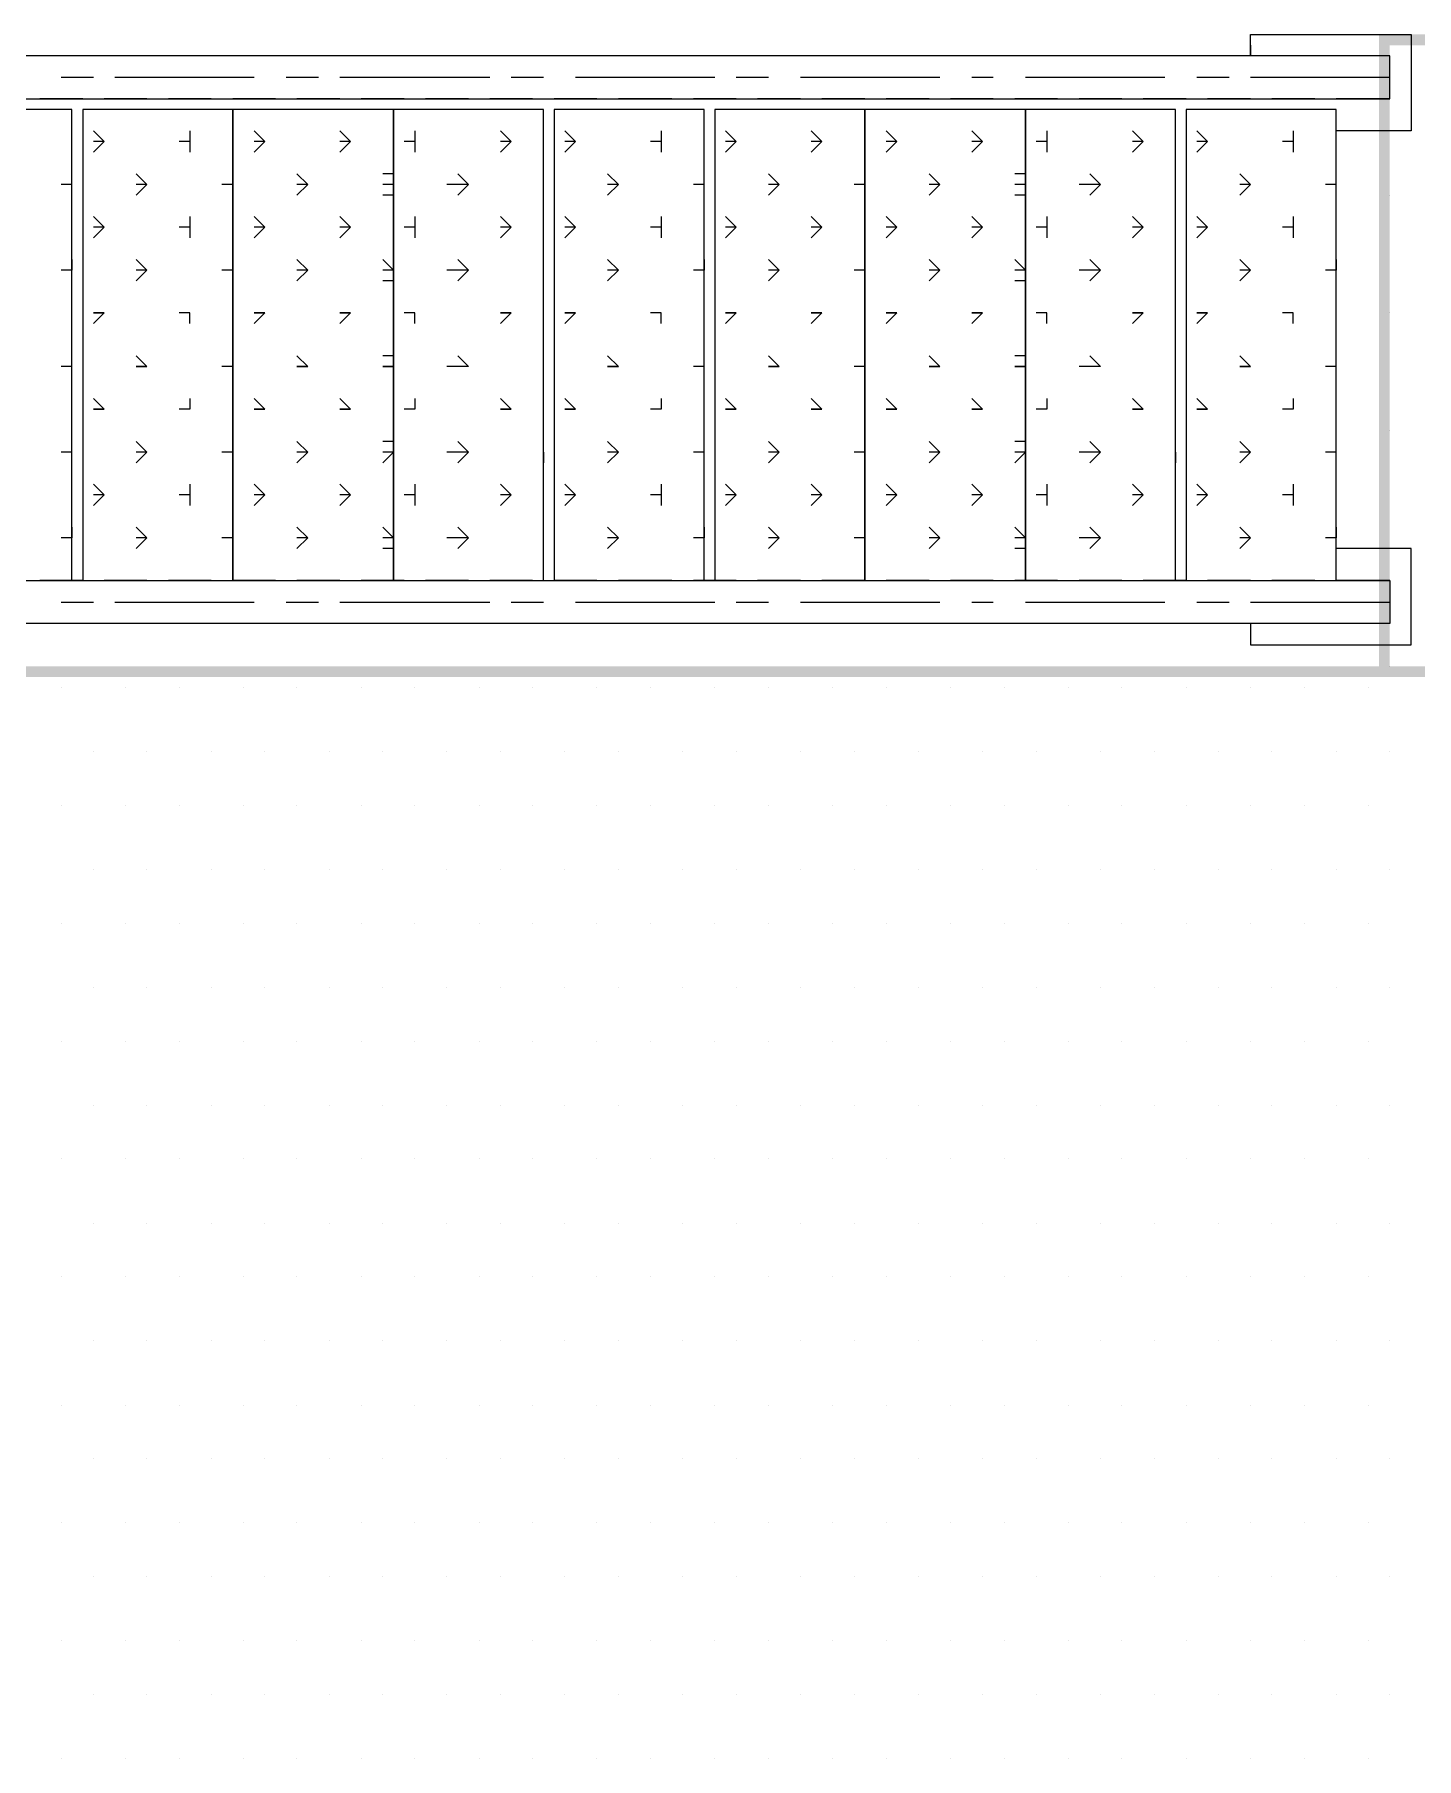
# Model space of a CAD drawing. Header units: metres. Extents: x -941 to 1333, y -28 to 1490.
# Drawn here: x 993.573 to 995.761, y 358.484 to 361.214 of the extents above; entities that cross this region are included whole.
import ezdxf

# ---------------------------------------------------------------- set-up
doc = ezdxf.new("R2010")
doc.units = ezdxf.units.M

msp = doc.modelspace()

# ---------------------------------------------------------------- linework, layer by layer
at = {"lineweight": 0}
for points in [[(993.36142, 361.1974), (993.36142, 361.11261), (995.71864, 361.11261), (995.71864, 361.18044), (993.36142, 361.18044)], [(995.49818, 361.1974), (995.49818, 361.18044), (995.49818, 361.21436), (995.75256, 361.21436), (995.75256, 361.06173), (995.63385, 361.06173)], [(993.6158, 361.14652), (993.66667, 361.14652)], [(993.70059, 361.14652), (993.92105, 361.14652)], [(993.97193, 361.14652), (994.0228, 361.14652)], [(994.05672, 361.14652), (994.29414, 361.14652)], [(994.32805, 361.14652), (994.37893, 361.14652)], [(994.4298, 361.14652), (994.65026, 361.14652)], [(994.68418, 361.14652), (994.73505, 361.14652)], [(994.78593, 361.14652), (995.00639, 361.14652)], [(995.05726, 361.14652), (995.09118, 361.14652)], [(995.14206, 361.14652), (995.36251, 361.14652)], [(995.41339, 361.14652), (995.46427, 361.14652)], [(995.49818, 361.14652), (995.71864, 361.14652)], [(995.71864, 361.14652), (995.71864, 361.14652)], [(993.64972, 361.11261), (993.58188, 361.11261)], [(993.75147, 361.11261), (993.68363, 361.11261)], [(993.85322, 361.11261), (993.78538, 361.11261)], [(993.95497, 361.11261), (993.88713, 361.11261)], [(994.05672, 361.11261), (993.98888, 361.11261)], [(994.15847, 361.11261), (994.09063, 361.11261)], [(994.26022, 361.11261), (994.19239, 361.11261)], [(994.36197, 361.11261), (994.29414, 361.11261)], [(994.46372, 361.11261), (994.39589, 361.11261)], [(994.58243, 361.11261), (994.49764, 361.11261)], [(994.68418, 361.11261), (994.61635, 361.11261)], [(994.78593, 361.11261), (994.7181, 361.11261)], [(994.88768, 361.11261), (994.81985, 361.11261)], [(994.98943, 361.11261), (994.9216, 361.11261)], [(995.09118, 361.11261), (995.02335, 361.11261)], [(995.19293, 361.11261), (995.1251, 361.11261)], [(995.29468, 361.11261), (995.22685, 361.11261)], [(995.39643, 361.11261), (995.3286, 361.11261)], [(995.49818, 361.11261), (995.43035, 361.11261)], [(995.59993, 361.11261), (995.5321, 361.11261)], [(995.71864, 361.11261), (995.63385, 361.11261)], [(993.66667, 361.06173), (993.68363, 361.04477), (993.66667, 361.04477)], [(993.8193, 361.06173), (993.8193, 361.04477), (993.80234, 361.04477)], [(993.92105, 361.06173), (993.93801, 361.04477), (993.92105, 361.04477)], [(994.05672, 361.06173), (994.07368, 361.04477), (994.05672, 361.04477)], [(994.17543, 361.06173), (994.17543, 361.04477), (994.15847, 361.04477)], [(994.31109, 361.06173), (994.32805, 361.04477), (994.31109, 361.04477)], [(994.41284, 361.06173), (994.4298, 361.04477), (994.41284, 361.04477)], [(994.56547, 361.06173), (994.56547, 361.04477), (994.54851, 361.04477)], [(994.66722, 361.06173), (994.68418, 361.04477), (994.66722, 361.04477)], [(994.80289, 361.06173), (994.81985, 361.04477), (994.80289, 361.04477)], [(994.9216, 361.06173), (994.93855, 361.04477), (994.9216, 361.04477)], [(995.05726, 361.06173), (995.07422, 361.04477), (995.05726, 361.04477)], [(995.17597, 361.06173), (995.17597, 361.04477), (995.15901, 361.04477)], [(995.31164, 361.06173), (995.3286, 361.04477), (995.31164, 361.04477)], [(995.41339, 361.06173), (995.43035, 361.04477), (995.41339, 361.04477)], [(995.56602, 361.06173), (995.56602, 361.04477), (995.54906, 361.04477)], [(993.68363, 361.04477), (993.66667, 361.02781)], [(993.8193, 361.04477), (993.8193, 361.02781)], [(993.93801, 361.04477), (993.92105, 361.02781)], [(994.07368, 361.04477), (994.05672, 361.02781)], [(994.17543, 361.04477), (994.17543, 361.02781)], [(994.32805, 361.04477), (994.31109, 361.02781)], [(994.4298, 361.04477), (994.41284, 361.02781)], [(994.56547, 361.04477), (994.56547, 361.02781)], [(994.68418, 361.04477), (994.66722, 361.02781)], [(994.81985, 361.04477), (994.80289, 361.02781)], [(994.93855, 361.04477), (994.9216, 361.02781)], [(995.07422, 361.04477), (995.05726, 361.02781)], [(995.17597, 361.04477), (995.17597, 361.02781)], [(995.3286, 361.04477), (995.31164, 361.02781)], [(995.43035, 361.04477), (995.41339, 361.02781)], [(995.56602, 361.04477), (995.56602, 361.02781)], [(993.63276, 360.97694), (993.6158, 360.97694)], [(993.63276, 360.9939), (993.63276, 360.9939)], [(993.73451, 360.9939), (993.75147, 360.97694), (993.73451, 360.97694)], [(993.75147, 360.97694), (993.73451, 360.95998)], [(993.88713, 360.97694), (993.87018, 360.97694)], [(993.88713, 360.9939), (993.88713, 360.9939)], [(993.98888, 360.9939), (994.00584, 360.97694), (993.98888, 360.97694)], [(994.00584, 360.97694), (993.98888, 360.95998)], [(994.14151, 360.9939), (994.12455, 360.9939)], [(994.14151, 360.97694), (994.12455, 360.97694)], [(994.24326, 360.9939), (994.26022, 360.97694), (994.2263, 360.97694)], [(994.26022, 360.97694), (994.24326, 360.95998)], [(994.37893, 360.9939), (994.37893, 360.9939)], [(994.37893, 360.97694), (994.37893, 360.97694)], [(994.48068, 360.9939), (994.49764, 360.97694), (994.48068, 360.97694)], [(994.49764, 360.97694), (994.48068, 360.95998)], [(994.6333, 360.97694), (994.61635, 360.97694)], [(994.6333, 360.9939), (994.6333, 360.9939)], [(994.73505, 360.9939), (994.75201, 360.97694), (994.73505, 360.97694)], [(994.75201, 360.97694), (994.73505, 360.95998)], [(994.88768, 360.97694), (994.87072, 360.97694)], [(994.88768, 360.9939), (994.88768, 360.9939)], [(994.98943, 360.9939), (995.00639, 360.97694), (994.98943, 360.97694)], [(995.00639, 360.97694), (994.98943, 360.95998)], [(995.14206, 360.9939), (995.1251, 360.9939)], [(995.14206, 360.97694), (995.1251, 360.97694)], [(995.24381, 360.9939), (995.26076, 360.97694), (995.22685, 360.97694)], [(995.26076, 360.97694), (995.24381, 360.95998)], [(995.37947, 360.9939), (995.37947, 360.9939)], [(995.37947, 360.97694), (995.37947, 360.97694)], [(995.48122, 360.9939), (995.49818, 360.97694), (995.48122, 360.97694)], [(995.49818, 360.97694), (995.48122, 360.95998)], [(995.63385, 360.97694), (995.61689, 360.97694)], [(995.63385, 360.9939), (995.63385, 360.9939)], [(993.63276, 360.95998), (993.63276, 360.95998)], [(993.88713, 360.95998), (993.88713, 360.95998)], [(994.14151, 360.95998), (994.12455, 360.95998)], [(994.37893, 360.95998), (994.37893, 360.95998)], [(994.6333, 360.95998), (994.6333, 360.95998)], [(994.88768, 360.95998), (994.88768, 360.95998)], [(995.14206, 360.95998), (995.1251, 360.95998)], [(995.37947, 360.95998), (995.37947, 360.95998)], [(995.63385, 360.95998), (995.63385, 360.95998)], [(995.71864, 360.95998), (995.71864, 360.95998)], [(993.66667, 360.92606), (993.68363, 360.90911), (993.66667, 360.90911)], [(993.8193, 360.92606), (993.8193, 360.90911), (993.80234, 360.90911)], [(993.92105, 360.92606), (993.93801, 360.90911), (993.92105, 360.90911)], [(994.05672, 360.92606), (994.07368, 360.90911), (994.05672, 360.90911)], [(994.17543, 360.92606), (994.17543, 360.90911), (994.15847, 360.90911)], [(994.31109, 360.92606), (994.32805, 360.90911), (994.31109, 360.90911)], [(994.41284, 360.92606), (994.4298, 360.90911), (994.41284, 360.90911)], [(994.56547, 360.92606), (994.56547, 360.90911), (994.54851, 360.90911)], [(994.66722, 360.92606), (994.68418, 360.90911), (994.66722, 360.90911)], [(994.80289, 360.92606), (994.81985, 360.90911), (994.80289, 360.90911)], [(994.9216, 360.92606), (994.93855, 360.90911), (994.9216, 360.90911)], [(995.05726, 360.92606), (995.07422, 360.90911), (995.05726, 360.90911)], [(995.17597, 360.92606), (995.17597, 360.90911), (995.15901, 360.90911)], [(995.31164, 360.92606), (995.3286, 360.90911), (995.31164, 360.90911)], [(995.41339, 360.92606), (995.43035, 360.90911), (995.41339, 360.90911)], [(995.56602, 360.92606), (995.56602, 360.90911), (995.54906, 360.90911)], [(993.68363, 360.90911), (993.66667, 360.89215)], [(993.8193, 360.90911), (993.8193, 360.89215)], [(993.93801, 360.90911), (993.92105, 360.89215)], [(994.07368, 360.90911), (994.05672, 360.89215)], [(994.17543, 360.90911), (994.17543, 360.89215)], [(994.32805, 360.90911), (994.31109, 360.89215)], [(994.4298, 360.90911), (994.41284, 360.89215)], [(994.56547, 360.90911), (994.56547, 360.89215)], [(994.68418, 360.90911), (994.66722, 360.89215)], [(994.81985, 360.90911), (994.80289, 360.89215)], [(994.93855, 360.90911), (994.9216, 360.89215)], [(995.07422, 360.90911), (995.05726, 360.89215)], [(995.17597, 360.90911), (995.17597, 360.89215)], [(995.3286, 360.90911), (995.31164, 360.89215)], [(995.43035, 360.90911), (995.41339, 360.89215)], [(995.56602, 360.90911), (995.56602, 360.89215)], [(993.63276, 360.85823), (993.63276, 360.84127), (993.6158, 360.84127)], [(993.73451, 360.85823), (993.75147, 360.84127), (993.73451, 360.84127)], [(993.75147, 360.84127), (993.73451, 360.82431)], [(993.88713, 360.85823), (993.88713, 360.84127), (993.87018, 360.84127)], [(993.98888, 360.85823), (994.00584, 360.84127), (993.98888, 360.84127)], [(994.00584, 360.84127), (993.98888, 360.82431)], [(994.12455, 360.85823), (994.14151, 360.84127), (994.12455, 360.84127)], [(994.24326, 360.85823), (994.26022, 360.84127), (994.2263, 360.84127)], [(994.26022, 360.84127), (994.24326, 360.82431)], [(994.37893, 360.84127), (994.37893, 360.85823)], [(994.37893, 360.84127), (994.37893, 360.84127)], [(994.48068, 360.85823), (994.49764, 360.84127), (994.48068, 360.84127)], [(994.49764, 360.84127), (994.48068, 360.82431)], [(994.6333, 360.85823), (994.6333, 360.84127), (994.61635, 360.84127)], [(994.73505, 360.85823), (994.75201, 360.84127), (994.73505, 360.84127)], [(994.75201, 360.84127), (994.73505, 360.82431)], [(994.88768, 360.85823), (994.88768, 360.84127), (994.87072, 360.84127)], [(994.98943, 360.85823), (995.00639, 360.84127), (994.98943, 360.84127)], [(995.00639, 360.84127), (994.98943, 360.82431)], [(995.1251, 360.85823), (995.14206, 360.84127), (995.1251, 360.84127)], [(995.24381, 360.85823), (995.26076, 360.84127), (995.22685, 360.84127)], [(995.26076, 360.84127), (995.24381, 360.82431)], [(995.37947, 360.84127), (995.37947, 360.85823)], [(995.37947, 360.84127), (995.37947, 360.84127)], [(995.48122, 360.85823), (995.49818, 360.84127), (995.48122, 360.84127)], [(995.49818, 360.84127), (995.48122, 360.82431)], [(995.63385, 360.85823), (995.63385, 360.84127), (995.61689, 360.84127)], [(993.63276, 360.82431), (993.63276, 360.82431)], [(993.88713, 360.82431), (993.88713, 360.82431)], [(994.14151, 360.82431), (994.12455, 360.82431)], [(994.37893, 360.82431), (994.37893, 360.82431)], [(994.6333, 360.82431), (994.6333, 360.82431)], [(994.88768, 360.82431), (994.88768, 360.82431)], [(995.14206, 360.82431), (995.1251, 360.82431)], [(995.37947, 360.82431), (995.37947, 360.82431)], [(995.63385, 360.82431), (995.63385, 360.82431)], [(993.66667, 360.77344), (993.68363, 360.77344), (993.66667, 360.77344)], [(993.68363, 360.77344), (993.66667, 360.75648)], [(993.8193, 360.75648), (993.8193, 360.77344), (993.80234, 360.77344)], [(993.92105, 360.77344), (993.93801, 360.77344), (993.92105, 360.77344)], [(993.93801, 360.77344), (993.92105, 360.75648)], [(994.05672, 360.77344), (994.07368, 360.77344), (994.05672, 360.77344)], [(994.07368, 360.77344), (994.05672, 360.75648)], [(994.17543, 360.75648), (994.17543, 360.77344), (994.15847, 360.77344)], [(994.31109, 360.77344), (994.32805, 360.77344), (994.31109, 360.77344)], [(994.32805, 360.77344), (994.31109, 360.75648)], [(994.41284, 360.77344), (994.4298, 360.77344), (994.41284, 360.77344)], [(994.4298, 360.77344), (994.41284, 360.75648)], [(994.56547, 360.75648), (994.56547, 360.77344), (994.54851, 360.77344)], [(994.66722, 360.77344), (994.68418, 360.77344), (994.66722, 360.77344)], [(994.68418, 360.77344), (994.66722, 360.75648)], [(994.80289, 360.77344), (994.81985, 360.77344), (994.80289, 360.77344)], [(994.81985, 360.77344), (994.80289, 360.75648)], [(994.9216, 360.77344), (994.93855, 360.77344), (994.9216, 360.77344)], [(994.93855, 360.77344), (994.9216, 360.75648)], [(995.05726, 360.77344), (995.07422, 360.77344), (995.05726, 360.77344)], [(995.07422, 360.77344), (995.05726, 360.75648)], [(995.17597, 360.75648), (995.17597, 360.77344), (995.15901, 360.77344)], [(995.31164, 360.77344), (995.3286, 360.77344), (995.31164, 360.77344)], [(995.3286, 360.77344), (995.31164, 360.75648)], [(995.41339, 360.77344), (995.43035, 360.77344), (995.41339, 360.77344)], [(995.43035, 360.77344), (995.41339, 360.75648)], [(995.56602, 360.75648), (995.56602, 360.77344), (995.54906, 360.77344)], [(995.71864, 360.77344), (995.71864, 360.77344)], [(993.63276, 360.70561), (993.63276, 360.70561)], [(993.73451, 360.70561), (993.75147, 360.68865), (993.73451, 360.68865), (993.75147, 360.68865)], [(993.88713, 360.70561), (993.88713, 360.70561)], [(993.98888, 360.70561), (994.00584, 360.68865), (993.98888, 360.68865), (994.00584, 360.68865)], [(994.14151, 360.70561), (994.12455, 360.70561)], [(994.24326, 360.70561), (994.26022, 360.68865), (994.2263, 360.68865)], [(994.37893, 360.70561), (994.37893, 360.70561)], [(994.48068, 360.70561), (994.49764, 360.68865), (994.48068, 360.68865), (994.49764, 360.68865)], [(994.6333, 360.70561), (994.6333, 360.70561)], [(994.73505, 360.70561), (994.75201, 360.68865), (994.73505, 360.68865), (994.75201, 360.68865)], [(994.88768, 360.70561), (994.88768, 360.70561)], [(994.98943, 360.70561), (995.00639, 360.68865), (994.98943, 360.68865), (995.00639, 360.68865)], [(995.14206, 360.70561), (995.1251, 360.70561)], [(995.24381, 360.70561), (995.26076, 360.68865), (995.22685, 360.68865)], [(995.37947, 360.70561), (995.37947, 360.70561)], [(995.48122, 360.70561), (995.49818, 360.68865), (995.48122, 360.68865), (995.49818, 360.68865)], [(995.63385, 360.70561), (995.63385, 360.70561)], [(993.63276, 360.68865), (993.6158, 360.68865)], [(993.63276, 360.68865), (993.63276, 360.68865)], [(993.88713, 360.68865), (993.87018, 360.68865)], [(993.88713, 360.68865), (993.88713, 360.68865)], [(994.26022, 360.68865), (994.24326, 360.68865)], [(994.37893, 360.68865), (994.37893, 360.68865)], [(994.37893, 360.68865), (994.37893, 360.68865)], [(994.6333, 360.68865), (994.61635, 360.68865)], [(994.6333, 360.68865), (994.6333, 360.68865)], [(994.88768, 360.68865), (994.87072, 360.68865)], [(994.88768, 360.68865), (994.88768, 360.68865)], [(995.26076, 360.68865), (995.24381, 360.68865)], [(995.37947, 360.68865), (995.37947, 360.68865)], [(995.37947, 360.68865), (995.37947, 360.68865)], [(995.63385, 360.68865), (995.61689, 360.68865)], [(995.63385, 360.68865), (995.63385, 360.68865)], [(993.66667, 360.63777), (993.68363, 360.62081), (993.66667, 360.62081), (993.68363, 360.62081)], [(993.8193, 360.63777), (993.8193, 360.62081), (993.80234, 360.62081)], [(993.8193, 360.62081), (993.8193, 360.62081)], [(993.92105, 360.63777), (993.93801, 360.62081), (993.92105, 360.62081), (993.93801, 360.62081)], [(994.05672, 360.63777), (994.07368, 360.62081), (994.05672, 360.62081), (994.07368, 360.62081)], [(994.17543, 360.63777), (994.17543, 360.62081), (994.15847, 360.62081)], [(994.17543, 360.62081), (994.17543, 360.62081)], [(994.31109, 360.63777), (994.32805, 360.62081), (994.31109, 360.62081), (994.32805, 360.62081)], [(994.41284, 360.63777), (994.4298, 360.62081), (994.41284, 360.62081), (994.4298, 360.62081)], [(994.56547, 360.63777), (994.56547, 360.62081), (994.54851, 360.62081)], [(994.56547, 360.62081), (994.56547, 360.62081)], [(994.66722, 360.63777), (994.68418, 360.62081), (994.66722, 360.62081), (994.68418, 360.62081)], [(994.80289, 360.63777), (994.81985, 360.62081), (994.80289, 360.62081), (994.81985, 360.62081)], [(994.9216, 360.63777), (994.93855, 360.62081), (994.9216, 360.62081), (994.93855, 360.62081)], [(995.05726, 360.63777), (995.07422, 360.62081), (995.05726, 360.62081), (995.07422, 360.62081)], [(995.17597, 360.63777), (995.17597, 360.62081), (995.15901, 360.62081)], [(995.17597, 360.62081), (995.17597, 360.62081)], [(995.31164, 360.63777), (995.3286, 360.62081), (995.31164, 360.62081), (995.3286, 360.62081)], [(995.41339, 360.63777), (995.43035, 360.62081), (995.41339, 360.62081), (995.43035, 360.62081)], [(995.56602, 360.63777), (995.56602, 360.62081), (995.54906, 360.62081)], [(995.56602, 360.62081), (995.56602, 360.62081)], [(993.63276, 360.56994), (993.63276, 360.56994)], [(993.73451, 360.56994), (993.75147, 360.55298), (993.73451, 360.55298)], [(993.88713, 360.56994), (993.88713, 360.56994)], [(993.98888, 360.56994), (994.00584, 360.55298), (993.98888, 360.55298)], [(994.14151, 360.56994), (994.12455, 360.56994)], [(994.24326, 360.56994), (994.26022, 360.55298), (994.2263, 360.55298)], [(994.37893, 360.56994), (994.37893, 360.56994)], [(994.48068, 360.56994), (994.49764, 360.55298), (994.48068, 360.55298)], [(994.6333, 360.56994), (994.6333, 360.56994)], [(994.73505, 360.56994), (994.75201, 360.55298), (994.73505, 360.55298)], [(994.88768, 360.56994), (994.88768, 360.56994)], [(994.98943, 360.56994), (995.00639, 360.55298), (994.98943, 360.55298)], [(995.14206, 360.56994), (995.1251, 360.56994)], [(995.24381, 360.56994), (995.26076, 360.55298), (995.22685, 360.55298)], [(995.37947, 360.56994), (995.37947, 360.56994)], [(995.48122, 360.56994), (995.49818, 360.55298), (995.48122, 360.55298)], [(995.63385, 360.56994), (995.63385, 360.56994)], [(995.71864, 360.5869), (995.71864, 360.5869)], [(993.63276, 360.53602), (993.63276, 360.55298), (993.6158, 360.55298)], [(993.75147, 360.55298), (993.73451, 360.53602)], [(993.88713, 360.53602), (993.88713, 360.55298), (993.87018, 360.55298)], [(994.00584, 360.55298), (993.98888, 360.53602)], [(994.12455, 360.53602), (994.14151, 360.55298), (994.12455, 360.55298)], [(994.26022, 360.55298), (994.24326, 360.53602)], [(994.37893, 360.55298), (994.37893, 360.55298)], [(994.37893, 360.55298), (994.37893, 360.53602)], [(994.49764, 360.55298), (994.48068, 360.53602)], [(994.6333, 360.53602), (994.6333, 360.55298), (994.61635, 360.55298)], [(994.75201, 360.55298), (994.73505, 360.53602)], [(994.88768, 360.53602), (994.88768, 360.55298), (994.87072, 360.55298)], [(995.00639, 360.55298), (994.98943, 360.53602)], [(995.1251, 360.53602), (995.14206, 360.55298), (995.1251, 360.55298)], [(995.26076, 360.55298), (995.24381, 360.53602)], [(995.37947, 360.55298), (995.37947, 360.55298)], [(995.37947, 360.55298), (995.37947, 360.53602)], [(995.49818, 360.55298), (995.48122, 360.53602)], [(995.63385, 360.53602), (995.63385, 360.55298), (995.61689, 360.55298)], [(993.66667, 360.5021), (993.68363, 360.48515), (993.66667, 360.48515)], [(993.68363, 360.48515), (993.66667, 360.46819)], [(993.8193, 360.5021), (993.8193, 360.48515), (993.80234, 360.48515)], [(993.8193, 360.48515), (993.8193, 360.46819)], [(993.92105, 360.5021), (993.93801, 360.48515), (993.92105, 360.48515)], [(993.93801, 360.48515), (993.92105, 360.46819)], [(994.05672, 360.5021), (994.07368, 360.48515), (994.05672, 360.48515)], [(994.07368, 360.48515), (994.05672, 360.46819)], [(994.17543, 360.5021), (994.17543, 360.48515), (994.15847, 360.48515)], [(994.17543, 360.48515), (994.17543, 360.46819)], [(994.31109, 360.5021), (994.32805, 360.48515), (994.31109, 360.48515)], [(994.32805, 360.48515), (994.31109, 360.46819)], [(994.41284, 360.5021), (994.4298, 360.48515), (994.41284, 360.48515)], [(994.4298, 360.48515), (994.41284, 360.46819)], [(994.56547, 360.5021), (994.56547, 360.48515), (994.54851, 360.48515)], [(994.56547, 360.48515), (994.56547, 360.46819)], [(994.66722, 360.5021), (994.68418, 360.48515), (994.66722, 360.48515)], [(994.68418, 360.48515), (994.66722, 360.46819)], [(994.80289, 360.5021), (994.81985, 360.48515), (994.80289, 360.48515)], [(994.81985, 360.48515), (994.80289, 360.46819)], [(994.9216, 360.5021), (994.93855, 360.48515), (994.9216, 360.48515)], [(994.93855, 360.48515), (994.9216, 360.46819)], [(995.05726, 360.5021), (995.07422, 360.48515), (995.05726, 360.48515)], [(995.07422, 360.48515), (995.05726, 360.46819)], [(995.17597, 360.5021), (995.17597, 360.48515), (995.15901, 360.48515)], [(995.17597, 360.48515), (995.17597, 360.46819)], [(995.31164, 360.5021), (995.3286, 360.48515), (995.31164, 360.48515)], [(995.3286, 360.48515), (995.31164, 360.46819)], [(995.41339, 360.5021), (995.43035, 360.48515), (995.41339, 360.48515)], [(995.43035, 360.48515), (995.41339, 360.46819)], [(995.56602, 360.5021), (995.56602, 360.48515), (995.54906, 360.48515)], [(995.56602, 360.48515), (995.56602, 360.46819)], [(993.63276, 360.43427), (993.63276, 360.41731), (993.6158, 360.41731)], [(993.73451, 360.43427), (993.75147, 360.41731), (993.73451, 360.41731)], [(993.88713, 360.43427), (993.88713, 360.41731), (993.87018, 360.41731)], [(993.98888, 360.43427), (994.00584, 360.41731), (993.98888, 360.41731)], [(994.12455, 360.43427), (994.14151, 360.41731), (994.12455, 360.41731)], [(994.24326, 360.43427), (994.26022, 360.41731), (994.2263, 360.41731)], [(994.37893, 360.41731), (994.37893, 360.43427)], [(994.48068, 360.43427), (994.49764, 360.41731), (994.48068, 360.41731)], [(994.6333, 360.43427), (994.6333, 360.41731), (994.61635, 360.41731)], [(994.73505, 360.43427), (994.75201, 360.41731), (994.73505, 360.41731)], [(994.88768, 360.43427), (994.88768, 360.41731), (994.87072, 360.41731)], [(994.98943, 360.43427), (995.00639, 360.41731), (994.98943, 360.41731)], [(995.1251, 360.43427), (995.14206, 360.41731), (995.1251, 360.41731)], [(995.24381, 360.43427), (995.26076, 360.41731), (995.22685, 360.41731)], [(995.37947, 360.41731), (995.37947, 360.43427)], [(995.48122, 360.43427), (995.49818, 360.41731), (995.48122, 360.41731)], [(995.63385, 360.43427), (995.63385, 360.41731), (995.61689, 360.41731)], [(993.63276, 360.40035), (993.63276, 360.40035)], [(993.75147, 360.41731), (993.73451, 360.40035)], [(993.88713, 360.40035), (993.88713, 360.40035)], [(994.00584, 360.41731), (993.98888, 360.40035)], [(994.14151, 360.40035), (994.12455, 360.40035)], [(994.26022, 360.41731), (994.24326, 360.40035)], [(994.37893, 360.41731), (994.37893, 360.41731)], [(994.37893, 360.40035), (994.37893, 360.40035)], [(994.49764, 360.41731), (994.48068, 360.40035)], [(994.6333, 360.40035), (994.6333, 360.40035)], [(994.75201, 360.41731), (994.73505, 360.40035)], [(994.88768, 360.40035), (994.88768, 360.40035)], [(995.00639, 360.41731), (994.98943, 360.40035)], [(995.14206, 360.40035), (995.1251, 360.40035)], [(995.26076, 360.41731), (995.24381, 360.40035)], [(995.37947, 360.41731), (995.37947, 360.41731)], [(995.37947, 360.40035), (995.37947, 360.40035)], [(995.49818, 360.41731), (995.48122, 360.40035)], [(995.49818, 360.28165), (995.49818, 360.24773), (995.75256, 360.24773), (995.75256, 360.40035), (995.63385, 360.40035)], [(995.63385, 360.40035), (995.63385, 360.40035)], [(995.71864, 360.40035), (995.71864, 360.40035)], [(993.36142, 360.26469), (993.36142, 360.34948), (995.71864, 360.34948), (995.71864, 360.28165), (993.36142, 360.28165)], [(993.64972, 360.34948), (993.58188, 360.34948)], [(993.66667, 360.34948), (993.66667, 360.34948)], [(993.75147, 360.34948), (993.68363, 360.34948)], [(993.85322, 360.34948), (993.78538, 360.34948)], [(993.8193, 360.34948), (993.8193, 360.34948)], [(993.95497, 360.34948), (993.88713, 360.34948)], [(993.92105, 360.34948), (993.92105, 360.34948)], [(994.05672, 360.34948), (993.98888, 360.34948)], [(994.05672, 360.34948), (994.05672, 360.34948)], [(994.15847, 360.34948), (994.09063, 360.34948)], [(994.17543, 360.34948), (994.17543, 360.34948)], [(994.26022, 360.34948), (994.19239, 360.34948)], [(994.36197, 360.34948), (994.29414, 360.34948)], [(994.31109, 360.34948), (994.31109, 360.34948)], [(994.46372, 360.34948), (994.39589, 360.34948)], [(994.41284, 360.34948), (994.41284, 360.34948)], [(994.58243, 360.34948), (994.49764, 360.34948)], [(994.56547, 360.34948), (994.56547, 360.34948)], [(994.68418, 360.34948), (994.61635, 360.34948)], [(994.66722, 360.34948), (994.66722, 360.34948)], [(994.78593, 360.34948), (994.7181, 360.34948)], [(994.80289, 360.34948), (994.80289, 360.34948)], [(994.88768, 360.34948), (994.81985, 360.34948)], [(994.98943, 360.34948), (994.9216, 360.34948)], [(994.9216, 360.34948), (994.9216, 360.34948)], [(995.09118, 360.34948), (995.02335, 360.34948)], [(995.05726, 360.34948), (995.05726, 360.34948)], [(995.19293, 360.34948), (995.1251, 360.34948)], [(995.17597, 360.34948), (995.17597, 360.34948)], [(995.29468, 360.34948), (995.22685, 360.34948)], [(995.31164, 360.34948), (995.31164, 360.34948)], [(995.39643, 360.34948), (995.3286, 360.34948)], [(995.41339, 360.34948), (995.41339, 360.34948)], [(995.49818, 360.34948), (995.43035, 360.34948)], [(995.59993, 360.34948), (995.5321, 360.34948)], [(995.56602, 360.34948), (995.56602, 360.34948)], [(995.71864, 360.34948), (995.63385, 360.34948)], [(993.6158, 360.31556), (993.66667, 360.31556)], [(993.70059, 360.31556), (993.92105, 360.31556)], [(993.97193, 360.31556), (994.0228, 360.31556)], [(994.05672, 360.31556), (994.29414, 360.31556)], [(994.32805, 360.31556), (994.37893, 360.31556)], [(994.4298, 360.31556), (994.65026, 360.31556)], [(994.68418, 360.31556), (994.73505, 360.31556)], [(994.78593, 360.31556), (995.00639, 360.31556)], [(995.05726, 360.31556), (995.09118, 360.31556)], [(995.14206, 360.31556), (995.36251, 360.31556)], [(995.41339, 360.31556), (995.46427, 360.31556)], [(995.49818, 360.31556), (995.71864, 360.31556)], [(995.71864, 360.21381), (995.71864, 360.21381)], [(993.6158, 360.17989), (993.6158, 360.17989)], [(993.71755, 360.17989), (993.71755, 360.17989)], [(993.80234, 360.17989), (993.80234, 360.17989)], [(993.90409, 360.17989), (993.90409, 360.17989)], [(993.98888, 360.17989), (993.98888, 360.17989)], [(994.09063, 360.17989), (994.09063, 360.17989)], [(994.17543, 360.17989), (994.17543, 360.17989)], [(994.27718, 360.17989), (994.27718, 360.17989)], [(994.36197, 360.17989), (994.36197, 360.17989)], [(994.46372, 360.17989), (994.46372, 360.17989)], [(994.54851, 360.17989), (994.54851, 360.17989)], [(994.65026, 360.17989), (994.65026, 360.17989)], [(994.73505, 360.17989), (994.73505, 360.17989)], [(994.8368, 360.17989), (994.8368, 360.17989)], [(994.9216, 360.17989), (994.9216, 360.17989)], [(995.02335, 360.17989), (995.02335, 360.17989)], [(995.10814, 360.17989), (995.10814, 360.17989)], [(995.20989, 360.17989), (995.20989, 360.17989)], [(995.29468, 360.17989), (995.29468, 360.17989)], [(995.39643, 360.17989), (995.39643, 360.17989)], [(995.49818, 360.17989), (995.49818, 360.17989)], [(995.58297, 360.17989), (995.58297, 360.17989)], [(995.68472, 360.17989), (995.68472, 360.17989)], [(993.66667, 360.07814), (993.66667, 360.07814)], [(993.75147, 360.07814), (993.75147, 360.07814)], [(993.85322, 360.07814), (993.85322, 360.07814)], [(993.93801, 360.07814), (993.93801, 360.07814)], [(994.03976, 360.07814), (994.03976, 360.07814)], [(994.12455, 360.07814), (994.12455, 360.07814)], [(994.2263, 360.07814), (994.2263, 360.07814)], [(994.31109, 360.07814), (994.31109, 360.07814)], [(994.41284, 360.07814), (994.41284, 360.07814)], [(994.49764, 360.07814), (994.49764, 360.07814)], [(994.59939, 360.07814), (994.59939, 360.07814)], [(994.68418, 360.07814), (994.68418, 360.07814)], [(994.78593, 360.07814), (994.78593, 360.07814)], [(994.87072, 360.07814), (994.87072, 360.07814)], [(994.97247, 360.07814), (994.97247, 360.07814)], [(995.07422, 360.07814), (995.07422, 360.07814)], [(995.15901, 360.07814), (995.15901, 360.07814)], [(995.26076, 360.07814), (995.26076, 360.07814)], [(995.34556, 360.07814), (995.34556, 360.07814)], [(995.44731, 360.07814), (995.44731, 360.07814)], [(995.5321, 360.07814), (995.5321, 360.07814)], [(995.63385, 360.07814), (995.63385, 360.07814)], [(995.71864, 360.07814), (995.71864, 360.07814)], [(993.6158, 359.99335), (993.6158, 359.99335)], [(993.71755, 359.99335), (993.71755, 359.99335)], [(993.80234, 359.99335), (993.80234, 359.99335)], [(993.90409, 359.99335), (993.90409, 359.99335)], [(993.98888, 359.99335), (993.98888, 359.99335)], [(994.09063, 359.99335), (994.09063, 359.99335)], [(994.17543, 359.99335), (994.17543, 359.99335)], [(994.27718, 359.99335), (994.27718, 359.99335)], [(994.36197, 359.99335), (994.36197, 359.99335)], [(994.46372, 359.99335), (994.46372, 359.99335)], [(994.54851, 359.99335), (994.54851, 359.99335)], [(994.65026, 359.99335), (994.65026, 359.99335)], [(994.73505, 359.99335), (994.73505, 359.99335)], [(994.8368, 359.99335), (994.8368, 359.99335)], [(994.9216, 359.99335), (994.9216, 359.99335)], [(995.02335, 359.99335), (995.02335, 359.99335)], [(995.10814, 359.99335), (995.10814, 359.99335)], [(995.20989, 359.99335), (995.20989, 359.99335)], [(995.29468, 359.99335), (995.29468, 359.99335)], [(995.39643, 359.99335), (995.39643, 359.99335)], [(995.49818, 359.99335), (995.49818, 359.99335)], [(995.58297, 359.99335), (995.58297, 359.99335)], [(995.68472, 359.99335), (995.68472, 359.99335)], [(993.66667, 359.8916), (993.66667, 359.8916)], [(993.75147, 359.8916), (993.75147, 359.8916)], [(993.85322, 359.8916), (993.85322, 359.8916)], [(993.93801, 359.8916), (993.93801, 359.8916)], [(994.03976, 359.8916), (994.03976, 359.8916)], [(994.12455, 359.8916), (994.12455, 359.8916)], [(994.2263, 359.8916), (994.2263, 359.8916)], [(994.31109, 359.8916), (994.31109, 359.8916)], [(994.41284, 359.8916), (994.41284, 359.8916)], [(994.49764, 359.8916), (994.49764, 359.8916)], [(994.59939, 359.8916), (994.59939, 359.8916)], [(994.68418, 359.8916), (994.68418, 359.8916)], [(994.78593, 359.8916), (994.78593, 359.8916)], [(994.87072, 359.8916), (994.87072, 359.8916)], [(994.97247, 359.8916), (994.97247, 359.8916)], [(995.07422, 359.8916), (995.07422, 359.8916)], [(995.15901, 359.8916), (995.15901, 359.8916)], [(995.26076, 359.8916), (995.26076, 359.8916)], [(995.34556, 359.8916), (995.34556, 359.8916)], [(995.44731, 359.8916), (995.44731, 359.8916)], [(995.5321, 359.8916), (995.5321, 359.8916)], [(995.63385, 359.8916), (995.63385, 359.8916)], [(995.71864, 359.8916), (995.71864, 359.8916)], [(993.6158, 359.80681), (993.6158, 359.80681)], [(993.71755, 359.80681), (993.71755, 359.80681)], [(993.80234, 359.80681), (993.80234, 359.80681)], [(993.90409, 359.80681), (993.90409, 359.80681)], [(993.98888, 359.80681), (993.98888, 359.80681)], [(994.09063, 359.80681), (994.09063, 359.80681)], [(994.17543, 359.80681), (994.17543, 359.80681)], [(994.27718, 359.80681), (994.27718, 359.80681)], [(994.36197, 359.80681), (994.36197, 359.80681)], [(994.46372, 359.80681), (994.46372, 359.80681)], [(994.54851, 359.80681), (994.54851, 359.80681)], [(994.65026, 359.80681), (994.65026, 359.80681)], [(994.73505, 359.80681), (994.73505, 359.80681)], [(994.8368, 359.80681), (994.8368, 359.80681)], [(994.9216, 359.80681), (994.9216, 359.80681)], [(995.02335, 359.80681), (995.02335, 359.80681)], [(995.10814, 359.80681), (995.10814, 359.80681)], [(995.20989, 359.80681), (995.20989, 359.80681)], [(995.29468, 359.80681), (995.29468, 359.80681)], [(995.39643, 359.80681), (995.39643, 359.80681)], [(995.49818, 359.80681), (995.49818, 359.80681)], [(995.58297, 359.80681), (995.58297, 359.80681)], [(995.68472, 359.80681), (995.68472, 359.80681)], [(993.66667, 359.70506), (993.66667, 359.70506)], [(993.75147, 359.70506), (993.75147, 359.70506)], [(993.85322, 359.70506), (993.85322, 359.70506)], [(993.93801, 359.70506), (993.93801, 359.70506)], [(994.03976, 359.70506), (994.03976, 359.70506)], [(994.12455, 359.70506), (994.12455, 359.70506)], [(994.2263, 359.70506), (994.2263, 359.70506)], [(994.31109, 359.70506), (994.31109, 359.70506)], [(994.41284, 359.70506), (994.41284, 359.70506)], [(994.49764, 359.70506), (994.49764, 359.70506)], [(994.59939, 359.70506), (994.59939, 359.70506)], [(994.68418, 359.70506), (994.68418, 359.70506)], [(994.78593, 359.70506), (994.78593, 359.70506)], [(994.87072, 359.70506), (994.87072, 359.70506)], [(994.97247, 359.70506), (994.97247, 359.70506)], [(995.07422, 359.70506), (995.07422, 359.70506)], [(995.15901, 359.70506), (995.15901, 359.70506)], [(995.26076, 359.70506), (995.26076, 359.70506)], [(995.34556, 359.70506), (995.34556, 359.70506)], [(995.44731, 359.70506), (995.44731, 359.70506)], [(995.5321, 359.70506), (995.5321, 359.70506)], [(995.63385, 359.70506), (995.63385, 359.70506)], [(995.71864, 359.70506), (995.71864, 359.70506)], [(993.6158, 359.62027), (993.6158, 359.62027)], [(993.71755, 359.62027), (993.71755, 359.62027)], [(993.80234, 359.62027), (993.80234, 359.62027)], [(993.90409, 359.62027), (993.90409, 359.62027)], [(993.98888, 359.62027), (993.98888, 359.62027)], [(994.09063, 359.62027), (994.09063, 359.62027)], [(994.17543, 359.62027), (994.17543, 359.62027)], [(994.27718, 359.62027), (994.27718, 359.62027)], [(994.36197, 359.62027), (994.36197, 359.62027)], [(994.46372, 359.62027), (994.46372, 359.62027)], [(994.54851, 359.62027), (994.54851, 359.62027)], [(994.65026, 359.62027), (994.65026, 359.62027)], [(994.73505, 359.62027), (994.73505, 359.62027)], [(994.8368, 359.62027), (994.8368, 359.62027)], [(994.9216, 359.62027), (994.9216, 359.62027)], [(995.02335, 359.62027), (995.02335, 359.62027)], [(995.10814, 359.62027), (995.10814, 359.62027)], [(995.20989, 359.62027), (995.20989, 359.62027)], [(995.29468, 359.62027), (995.29468, 359.62027)], [(995.39643, 359.62027), (995.39643, 359.62027)], [(995.49818, 359.62027), (995.49818, 359.62027)], [(995.58297, 359.62027), (995.58297, 359.62027)], [(995.68472, 359.62027), (995.68472, 359.62027)], [(993.66667, 359.51852), (993.66667, 359.51852)], [(993.75147, 359.51852), (993.75147, 359.51852)], [(993.85322, 359.51852), (993.85322, 359.51852)], [(993.93801, 359.51852), (993.93801, 359.51852)], [(994.03976, 359.51852), (994.03976, 359.51852)], [(994.12455, 359.51852), (994.12455, 359.51852)], [(994.2263, 359.51852), (994.2263, 359.51852)], [(994.31109, 359.51852), (994.31109, 359.51852)], [(994.41284, 359.51852), (994.41284, 359.51852)], [(994.49764, 359.51852), (994.49764, 359.51852)], [(994.59939, 359.51852), (994.59939, 359.51852)], [(994.68418, 359.51852), (994.68418, 359.51852)], [(994.78593, 359.51852), (994.78593, 359.51852)], [(994.87072, 359.51852), (994.87072, 359.51852)], [(994.97247, 359.51852), (994.97247, 359.51852)], [(995.07422, 359.51852), (995.07422, 359.51852)], [(995.15901, 359.51852), (995.15901, 359.51852)], [(995.26076, 359.51852), (995.26076, 359.51852)], [(995.34556, 359.51852), (995.34556, 359.51852)], [(995.44731, 359.51852), (995.44731, 359.51852)], [(995.5321, 359.51852), (995.5321, 359.51852)], [(995.63385, 359.51852), (995.63385, 359.51852)], [(995.71864, 359.51852), (995.71864, 359.51852)], [(993.6158, 359.43373), (993.6158, 359.43373)], [(993.71755, 359.43373), (993.71755, 359.43373)], [(993.80234, 359.43373), (993.80234, 359.43373)], [(993.90409, 359.43373), (993.90409, 359.43373)], [(993.98888, 359.43373), (993.98888, 359.43373)], [(994.09063, 359.43373), (994.09063, 359.43373)], [(994.17543, 359.43373), (994.17543, 359.43373)], [(994.27718, 359.43373), (994.27718, 359.43373)], [(994.36197, 359.43373), (994.36197, 359.43373)], [(994.46372, 359.43373), (994.46372, 359.43373)], [(994.54851, 359.43373), (994.54851, 359.43373)], [(994.65026, 359.43373), (994.65026, 359.43373)], [(994.73505, 359.43373), (994.73505, 359.43373)], [(994.8368, 359.43373), (994.8368, 359.43373)], [(994.9216, 359.43373), (994.9216, 359.43373)], [(995.02335, 359.43373), (995.02335, 359.43373)], [(995.10814, 359.43373), (995.10814, 359.43373)], [(995.20989, 359.43373), (995.20989, 359.43373)], [(995.29468, 359.43373), (995.29468, 359.43373)], [(995.39643, 359.43373), (995.39643, 359.43373)], [(995.49818, 359.43373), (995.49818, 359.43373)], [(995.58297, 359.43373), (995.58297, 359.43373)], [(995.68472, 359.43373), (995.68472, 359.43373)], [(993.66667, 359.33197), (993.66667, 359.33197)], [(993.75147, 359.33197), (993.75147, 359.33197)], [(993.85322, 359.33197), (993.85322, 359.33197)], [(993.93801, 359.33197), (993.93801, 359.33197)], [(994.03976, 359.33197), (994.03976, 359.33197)], [(994.12455, 359.33197), (994.12455, 359.33197)], [(994.2263, 359.33197), (994.2263, 359.33197)], [(994.31109, 359.33197), (994.31109, 359.33197)], [(994.41284, 359.33197), (994.41284, 359.33197)], [(994.49764, 359.33197), (994.49764, 359.33197)], [(994.59939, 359.33197), (994.59939, 359.33197)], [(994.68418, 359.33197), (994.68418, 359.33197)], [(994.78593, 359.33197), (994.78593, 359.33197)], [(994.87072, 359.33197), (994.87072, 359.33197)], [(994.97247, 359.33197), (994.97247, 359.33197)], [(995.07422, 359.33197), (995.07422, 359.33197)], [(995.15901, 359.33197), (995.15901, 359.33197)], [(995.26076, 359.33197), (995.26076, 359.33197)], [(995.34556, 359.33197), (995.34556, 359.33197)], [(995.44731, 359.33197), (995.44731, 359.33197)], [(995.5321, 359.33197), (995.5321, 359.33197)], [(995.63385, 359.33197), (995.63385, 359.33197)], [(995.71864, 359.33197), (995.71864, 359.33197)], [(993.6158, 359.24718), (993.6158, 359.24718)], [(993.71755, 359.24718), (993.71755, 359.24718)], [(993.80234, 359.24718), (993.80234, 359.24718)], [(993.90409, 359.24718), (993.90409, 359.24718)], [(993.98888, 359.24718), (993.98888, 359.24718)], [(994.09063, 359.24718), (994.09063, 359.24718)], [(994.17543, 359.24718), (994.17543, 359.24718)], [(994.27718, 359.24718), (994.27718, 359.24718)], [(994.36197, 359.24718), (994.36197, 359.24718)], [(994.46372, 359.24718), (994.46372, 359.24718)], [(994.54851, 359.24718), (994.54851, 359.24718)], [(994.65026, 359.24718), (994.65026, 359.24718)], [(994.73505, 359.24718), (994.73505, 359.24718)], [(994.8368, 359.24718), (994.8368, 359.24718)], [(994.9216, 359.24718), (994.9216, 359.24718)], [(995.02335, 359.24718), (995.02335, 359.24718)], [(995.10814, 359.24718), (995.10814, 359.24718)], [(995.20989, 359.24718), (995.20989, 359.24718)], [(995.29468, 359.24718), (995.29468, 359.24718)], [(995.39643, 359.24718), (995.39643, 359.24718)], [(995.49818, 359.24718), (995.49818, 359.24718)], [(995.58297, 359.24718), (995.58297, 359.24718)], [(995.68472, 359.24718), (995.68472, 359.24718)], [(993.66667, 359.14543), (993.66667, 359.14543)], [(993.75147, 359.14543), (993.75147, 359.14543)], [(993.85322, 359.14543), (993.85322, 359.14543)], [(993.93801, 359.14543), (993.93801, 359.14543)], [(994.03976, 359.14543), (994.03976, 359.14543)], [(994.12455, 359.14543), (994.12455, 359.14543)], [(994.2263, 359.14543), (994.2263, 359.14543)], [(994.31109, 359.14543), (994.31109, 359.14543)], [(994.41284, 359.14543), (994.41284, 359.14543)], [(994.49764, 359.14543), (994.49764, 359.14543)], [(994.59939, 359.14543), (994.59939, 359.14543)], [(994.68418, 359.14543), (994.68418, 359.14543)], [(994.78593, 359.14543), (994.78593, 359.14543)], [(994.87072, 359.14543), (994.87072, 359.14543)], [(994.97247, 359.14543), (994.97247, 359.14543)], [(995.07422, 359.14543), (995.07422, 359.14543)], [(995.15901, 359.14543), (995.15901, 359.14543)], [(995.26076, 359.14543), (995.26076, 359.14543)], [(995.34556, 359.14543), (995.34556, 359.14543)], [(995.44731, 359.14543), (995.44731, 359.14543)], [(995.5321, 359.14543), (995.5321, 359.14543)], [(995.63385, 359.14543), (995.63385, 359.14543)], [(995.71864, 359.14543), (995.71864, 359.14543)], [(993.6158, 359.04368), (993.6158, 359.04368)], [(993.71755, 359.04368), (993.71755, 359.04368)], [(993.80234, 359.04368), (993.80234, 359.04368)], [(993.90409, 359.04368), (993.90409, 359.04368)], [(993.98888, 359.04368), (993.98888, 359.04368)], [(994.09063, 359.04368), (994.09063, 359.04368)], [(994.17543, 359.04368), (994.17543, 359.04368)], [(994.27718, 359.04368), (994.27718, 359.04368)], [(994.36197, 359.04368), (994.36197, 359.04368)], [(994.46372, 359.04368), (994.46372, 359.04368)], [(994.54851, 359.04368), (994.54851, 359.04368)], [(994.65026, 359.04368), (994.65026, 359.04368)], [(994.73505, 359.04368), (994.73505, 359.04368)], [(994.8368, 359.04368), (994.8368, 359.04368)], [(994.9216, 359.04368), (994.9216, 359.04368)], [(995.02335, 359.04368), (995.02335, 359.04368)], [(995.10814, 359.04368), (995.10814, 359.04368)], [(995.20989, 359.04368), (995.20989, 359.04368)], [(995.29468, 359.04368), (995.29468, 359.04368)], [(995.39643, 359.04368), (995.39643, 359.04368)], [(995.49818, 359.04368), (995.49818, 359.04368)], [(995.58297, 359.04368), (995.58297, 359.04368)], [(995.68472, 359.04368), (995.68472, 359.04368)], [(993.66667, 358.95889), (993.66667, 358.95889)], [(993.75147, 358.95889), (993.75147, 358.95889)], [(993.85322, 358.95889), (993.85322, 358.95889)], [(993.93801, 358.95889), (993.93801, 358.95889)], [(994.03976, 358.95889), (994.03976, 358.95889)], [(994.12455, 358.95889), (994.12455, 358.95889)], [(994.2263, 358.95889), (994.2263, 358.95889)], [(994.31109, 358.95889), (994.31109, 358.95889)], [(994.41284, 358.95889), (994.41284, 358.95889)], [(994.49764, 358.95889), (994.49764, 358.95889)], [(994.59939, 358.95889), (994.59939, 358.95889)], [(994.68418, 358.95889), (994.68418, 358.95889)], [(994.78593, 358.95889), (994.78593, 358.95889)], [(994.87072, 358.95889), (994.87072, 358.95889)], [(994.97247, 358.95889), (994.97247, 358.95889)], [(995.07422, 358.95889), (995.07422, 358.95889)], [(995.15901, 358.95889), (995.15901, 358.95889)], [(995.26076, 358.95889), (995.26076, 358.95889)], [(995.34556, 358.95889), (995.34556, 358.95889)], [(995.44731, 358.95889), (995.44731, 358.95889)], [(995.5321, 358.95889), (995.5321, 358.95889)], [(995.63385, 358.95889), (995.63385, 358.95889)], [(995.71864, 358.95889), (995.71864, 358.95889)], [(993.6158, 358.85714), (993.6158, 358.85714)], [(993.71755, 358.85714), (993.71755, 358.85714)], [(993.80234, 358.85714), (993.80234, 358.85714)], [(993.90409, 358.85714), (993.90409, 358.85714)], [(993.98888, 358.85714), (993.98888, 358.85714)], [(994.09063, 358.85714), (994.09063, 358.85714)], [(994.17543, 358.85714), (994.17543, 358.85714)], [(994.27718, 358.85714), (994.27718, 358.85714)], [(994.36197, 358.85714), (994.36197, 358.85714)], [(994.46372, 358.85714), (994.46372, 358.85714)], [(994.54851, 358.85714), (994.54851, 358.85714)], [(994.65026, 358.85714), (994.65026, 358.85714)], [(994.73505, 358.85714), (994.73505, 358.85714)], [(994.8368, 358.85714), (994.8368, 358.85714)], [(994.9216, 358.85714), (994.9216, 358.85714)], [(995.02335, 358.85714), (995.02335, 358.85714)], [(995.10814, 358.85714), (995.10814, 358.85714)], [(995.20989, 358.85714), (995.20989, 358.85714)], [(995.29468, 358.85714), (995.29468, 358.85714)], [(995.39643, 358.85714), (995.39643, 358.85714)], [(995.49818, 358.85714), (995.49818, 358.85714)], [(995.58297, 358.85714), (995.58297, 358.85714)], [(995.68472, 358.85714), (995.68472, 358.85714)], [(993.66667, 358.77235), (993.66667, 358.77235)], [(993.75147, 358.77235), (993.75147, 358.77235)], [(993.85322, 358.77235), (993.85322, 358.77235)], [(993.93801, 358.77235), (993.93801, 358.77235)], [(994.03976, 358.77235), (994.03976, 358.77235)], [(994.12455, 358.77235), (994.12455, 358.77235)], [(994.2263, 358.77235), (994.2263, 358.77235)], [(994.31109, 358.77235), (994.31109, 358.77235)], [(994.41284, 358.77235), (994.41284, 358.77235)], [(994.49764, 358.77235), (994.49764, 358.77235)], [(994.59939, 358.77235), (994.59939, 358.77235)], [(994.68418, 358.77235), (994.68418, 358.77235)], [(994.78593, 358.77235), (994.78593, 358.77235)], [(994.87072, 358.77235), (994.87072, 358.77235)], [(994.97247, 358.77235), (994.97247, 358.77235)], [(995.07422, 358.77235), (995.07422, 358.77235)], [(995.15901, 358.77235), (995.15901, 358.77235)], [(995.26076, 358.77235), (995.26076, 358.77235)], [(995.34556, 358.77235), (995.34556, 358.77235)], [(995.44731, 358.77235), (995.44731, 358.77235)], [(995.5321, 358.77235), (995.5321, 358.77235)], [(995.63385, 358.77235), (995.63385, 358.77235)], [(995.71864, 358.77235), (995.71864, 358.77235)], [(993.6158, 358.6706), (993.6158, 358.6706)], [(993.71755, 358.6706), (993.71755, 358.6706)], [(993.80234, 358.6706), (993.80234, 358.6706)], [(993.90409, 358.6706), (993.90409, 358.6706)], [(993.98888, 358.6706), (993.98888, 358.6706)], [(994.09063, 358.6706), (994.09063, 358.6706)], [(994.17543, 358.6706), (994.17543, 358.6706)], [(994.27718, 358.6706), (994.27718, 358.6706)], [(994.36197, 358.6706), (994.36197, 358.6706)], [(994.46372, 358.6706), (994.46372, 358.6706)], [(994.54851, 358.6706), (994.54851, 358.6706)], [(994.65026, 358.6706), (994.65026, 358.6706)], [(994.73505, 358.6706), (994.73505, 358.6706)], [(994.8368, 358.6706), (994.8368, 358.6706)], [(994.9216, 358.6706), (994.9216, 358.6706)], [(995.02335, 358.6706), (995.02335, 358.6706)], [(995.10814, 358.6706), (995.10814, 358.6706)], [(995.20989, 358.6706), (995.20989, 358.6706)], [(995.29468, 358.6706), (995.29468, 358.6706)], [(995.39643, 358.6706), (995.39643, 358.6706)], [(995.49818, 358.6706), (995.49818, 358.6706)], [(995.58297, 358.6706), (995.58297, 358.6706)], [(995.68472, 358.6706), (995.68472, 358.6706)], [(993.66667, 358.58581), (993.66667, 358.58581)], [(993.75147, 358.58581), (993.75147, 358.58581)], [(993.85322, 358.58581), (993.85322, 358.58581)], [(993.93801, 358.58581), (993.93801, 358.58581)], [(994.03976, 358.58581), (994.03976, 358.58581)], [(994.12455, 358.58581), (994.12455, 358.58581)], [(994.2263, 358.58581), (994.2263, 358.58581)], [(994.31109, 358.58581), (994.31109, 358.58581)], [(994.41284, 358.58581), (994.41284, 358.58581)], [(994.49764, 358.58581), (994.49764, 358.58581)], [(994.59939, 358.58581), (994.59939, 358.58581)], [(994.68418, 358.58581), (994.68418, 358.58581)], [(994.78593, 358.58581), (994.78593, 358.58581)], [(994.87072, 358.58581), (994.87072, 358.58581)], [(994.97247, 358.58581), (994.97247, 358.58581)], [(995.07422, 358.58581), (995.07422, 358.58581)], [(995.15901, 358.58581), (995.15901, 358.58581)], [(995.26076, 358.58581), (995.26076, 358.58581)], [(995.34556, 358.58581), (995.34556, 358.58581)], [(995.44731, 358.58581), (995.44731, 358.58581)], [(995.5321, 358.58581), (995.5321, 358.58581)], [(995.63385, 358.58581), (995.63385, 358.58581)], [(995.71864, 358.58581), (995.71864, 358.58581)], [(993.6158, 358.48405), (993.6158, 358.48405)], [(993.71755, 358.48405), (993.71755, 358.48405)], [(993.80234, 358.48405), (993.80234, 358.48405)], [(993.90409, 358.48405), (993.90409, 358.48405)], [(993.98888, 358.48405), (993.98888, 358.48405)], [(994.09063, 358.48405), (994.09063, 358.48405)], [(994.17543, 358.48405), (994.17543, 358.48405)], [(994.27718, 358.48405), (994.27718, 358.48405)], [(994.36197, 358.48405), (994.36197, 358.48405)], [(994.46372, 358.48405), (994.46372, 358.48405)], [(994.54851, 358.48405), (994.54851, 358.48405)], [(994.65026, 358.48405), (994.65026, 358.48405)], [(994.73505, 358.48405), (994.73505, 358.48405)], [(994.8368, 358.48405), (994.8368, 358.48405)], [(994.9216, 358.48405), (994.9216, 358.48405)], [(995.02335, 358.48405), (995.02335, 358.48405)], [(995.10814, 358.48405), (995.10814, 358.48405)], [(995.20989, 358.48405), (995.20989, 358.48405)], [(995.29468, 358.48405), (995.29468, 358.48405)], [(995.39643, 358.48405), (995.39643, 358.48405)], [(995.49818, 358.48405), (995.49818, 358.48405)], [(995.58297, 358.48405), (995.58297, 358.48405)], [(995.68472, 358.48405), (995.68472, 358.48405)]]:
    msp.add_lwpolyline(points, dxfattribs=at)
for points in [[(993.63276, 361.09565), (993.39534, 361.09565), (993.39534, 360.34948), (993.63276, 360.34948)], [(993.88713, 361.09565), (993.64972, 361.09565), (993.64972, 360.34948), (993.88713, 360.34948)], [(994.14151, 361.09565), (993.88713, 361.09565), (993.88713, 360.34948), (994.14151, 360.34948)], [(994.37893, 361.09565), (994.14151, 361.09565), (994.14151, 360.34948), (994.37893, 360.34948)], [(994.6333, 361.09565), (994.39589, 361.09565), (994.39589, 360.34948), (994.6333, 360.34948)], [(994.88768, 361.09565), (994.65026, 361.09565), (994.65026, 360.34948), (994.88768, 360.34948)], [(995.14206, 361.09565), (994.88768, 361.09565), (994.88768, 360.34948), (995.14206, 360.34948)], [(995.37947, 361.09565), (995.14206, 361.09565), (995.14206, 360.34948), (995.37947, 360.34948)], [(995.63385, 361.09565), (995.39643, 361.09565), (995.39643, 360.34948), (995.63385, 360.34948)], [(994.12455, 360.68865), (994.14151, 360.68865)], [(995.1251, 360.68865), (995.14206, 360.68865)]]:
    msp.add_lwpolyline(points, close=True, dxfattribs=at)
for points in [[(996.51569, 361.1974), (996.51569, 361.21436), (995.70168, 361.1974)], [(996.51569, 361.21436), (995.70168, 361.1974), (995.70168, 361.21436)], [(995.70168, 360.19685), (995.71864, 360.19685), (995.70168, 361.1974)], [(995.71864, 360.19685), (995.70168, 361.1974), (995.71864, 361.1974)], [(992.85267, 360.21381), (992.85267, 360.19685), (996.31219, 360.21381)], [(992.85267, 360.19685), (996.31219, 360.21381), (996.31219, 360.19685)]]:
    msp.add_solid(points)

doc.saveas('drawing.dxf')
